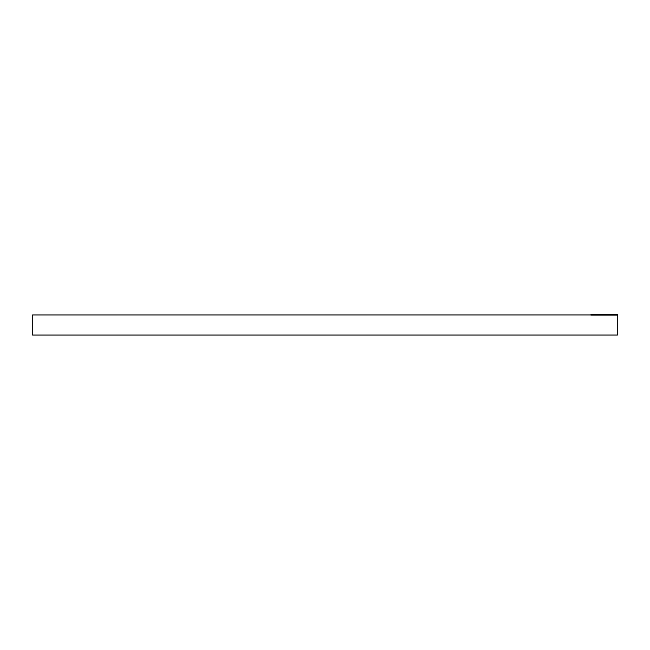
<?xml version="1.0" encoding="UTF-8"?>
<svg xmlns="http://www.w3.org/2000/svg" width="650" height="650" viewBox="0 0 650 650"><rect width="100%" height="100%" fill="white"/><g stroke="black" fill="none" stroke-linecap="round" stroke-linejoin="round"><path stroke-width="0.97" d="M617.5 314.876L32.5 314.901L32.5 335.124L617.5 335.099L617.5 314.876L591.061 314.876"/></g></svg>
